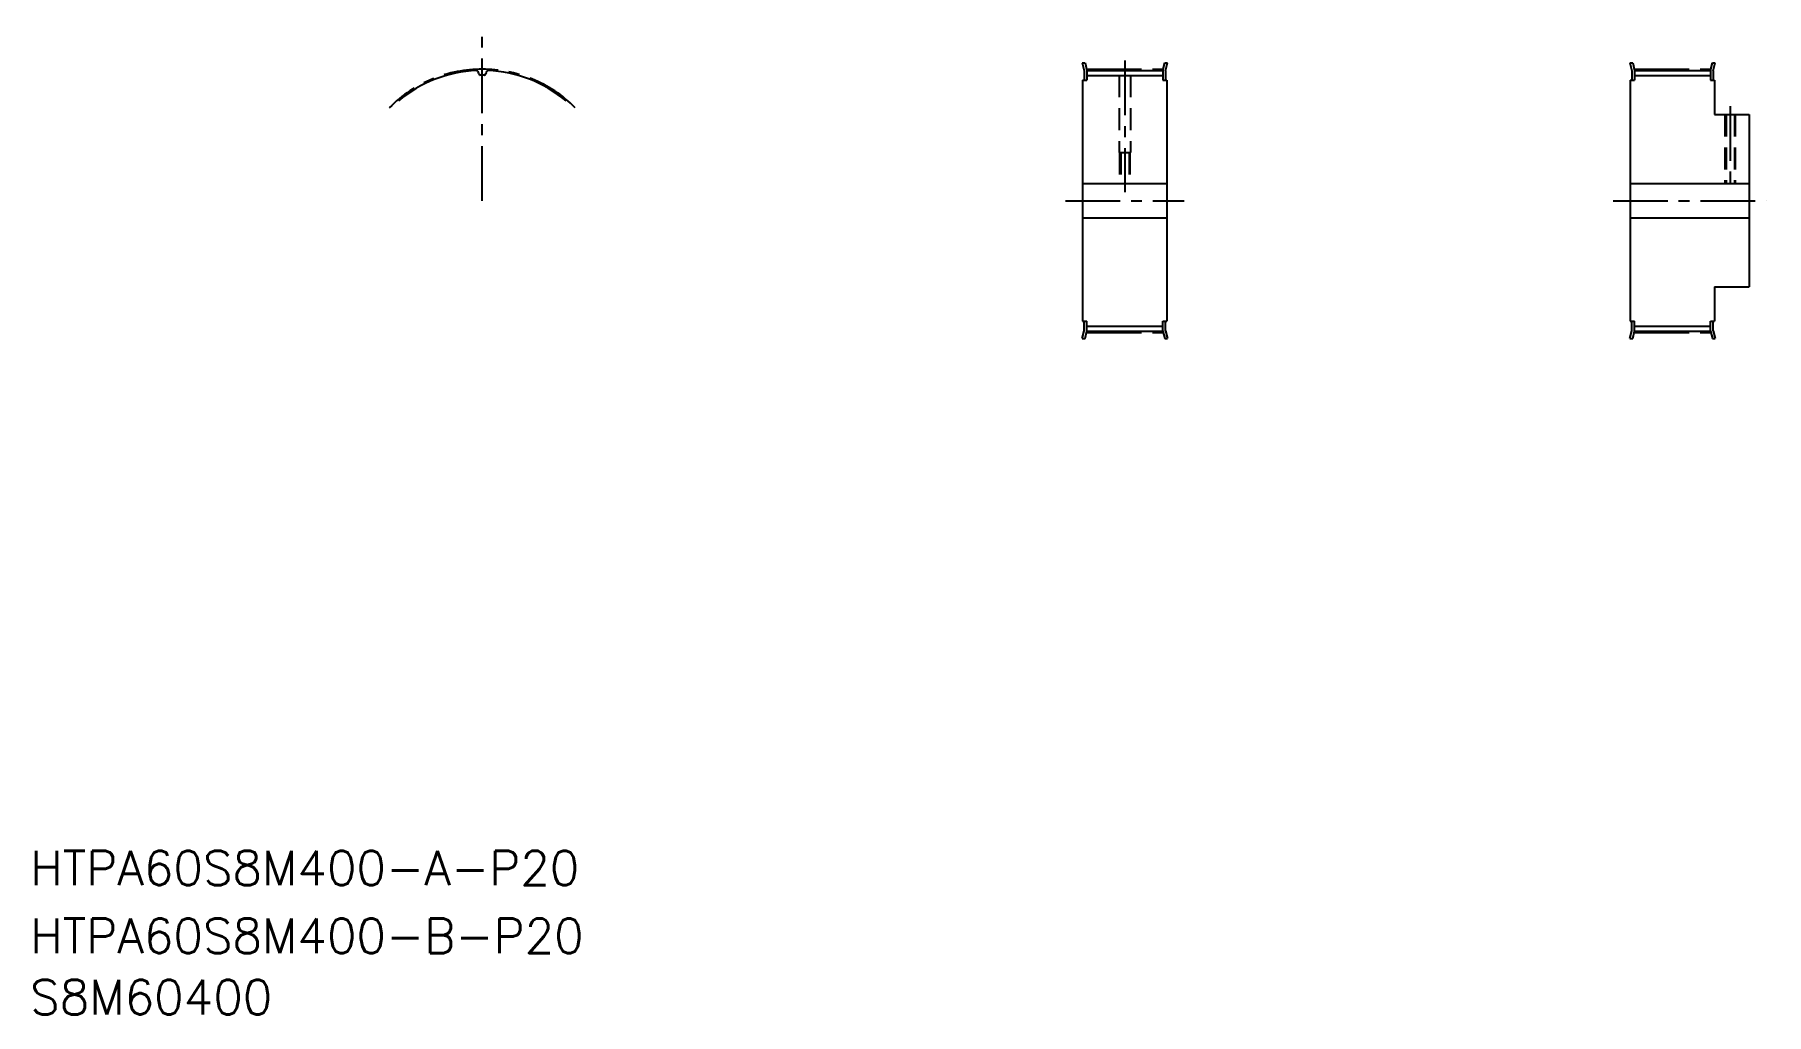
# Model space of a CAD drawing. Extents: x 53 to 1058, y 50 to 619.
import ezdxf

# ---------------------------------------------------------------- set-up
doc = ezdxf.new("R2010")
doc.units = 0
doc.linetypes.add('CENTER', pattern=[50.8, 31.75, -6.35, 6.35, -6.35])
doc.linetypes.add('DASHED', pattern=[19.05, 12.7, -6.35])
doc.layers.get('0').update_dxf_attribs({"linetype": 'CONTINUOUS'})
doc.layers.add('CENTER', color=1, linetype='CENTER')
doc.styles.get("Standard").update_dxf_attribs({"font": 'txt', "bigfont": 'BIGFONT'})

msp = doc.modelspace()

# ---------------------------------------------------------------- linework, layer by layer
at = {"color": 7, "linetype": 'CONTINUOUS'}
for p, q in [((660.8, 602.4), (662.5, 602.4)), ((660.8, 602.4), (662, 597.9)), ((662, 597.9), (662, 592.4)), ((662.5, 602.4), (663.6, 598.1)), ((663.6, 598.1), (663.6, 592.4)), ((663.6, 598.1), (707.6, 598.1)), ((663.6, 595.2), (707.6, 595.2)), ((707.6, 598.1), (708.8, 602.4)), ((707.6, 598.1), (707.6, 592.4)), ((708.8, 602.4), (710.4, 602.4)), ((709.2, 597.9), (710.4, 602.4)), ((709.2, 597.9), (709.2, 592.4)), ((978.8, 602.4), (980.5, 602.4)), ((978.8, 602.4), (980, 597.9)), ((980, 597.9), (980, 592.4)), ((980.5, 602.4), (981.6, 598.1)), ((981.6, 598.1), (981.6, 592.4)), ((981.6, 598.1), (1025.6, 598.1)), ((981.6, 595.2), (1025.6, 595.2)), ((1025.6, 598.1), (1026.8, 602.4)), ((1025.6, 598.1), (1025.6, 592.4)), ((1026.8, 602.4), (1028.4, 602.4)), ((1027.2, 597.9), (1028.4, 602.4)), ((1027.2, 597.9), (1027.2, 592.4)), ((661.1, 592.4), (661.1, 452.4)), ((661.1, 592.4), (663.6, 592.4)), ((707.6, 592.4), (710.1, 592.4)), ((710.1, 592.4), (710.1, 452.4)), ((979.1, 592.4), (979.1, 452.4)), ((979.1, 592.4), (981.6, 592.4)), ((1025.6, 592.4), (1028.1, 592.4)), ((1028.1, 592.4), (1028.1, 572.4)), ((1028.1, 572.4), (1048.1, 572.4)), ((1048.1, 572.4), (1048.1, 472.4)), ((979.1, 557.4), (979.1, 557.4)), ((661.1, 532.4), (710.1, 532.4)), ((979.1, 532.4), (1048.1, 532.4)), ((979.1, 522.4), (979.1, 522.4)), ((661.1, 512.4), (710.1, 512.4)), ((979.1, 512.4), (1048.1, 512.4)), ((1028.1, 472.4), (1048.1, 472.4)), ((1028.1, 472.4), (1028.1, 452.4)), ((660.8, 442.4), (662, 446.9)), ((661.1, 452.4), (663.6, 452.4)), ((662, 446.9), (662, 452.4)), ((662.5, 442.4), (663.6, 446.7)), ((663.6, 446.7), (663.6, 452.4)), ((663.6, 449.5), (707.6, 449.5)), ((663.6, 446.7), (707.6, 446.7)), ((707.6, 452.4), (710.1, 452.4)), ((707.6, 446.7), (707.6, 452.4)), ((707.6, 446.7), (708.8, 442.4)), ((709.2, 446.9), (709.2, 452.4)), ((709.2, 446.9), (710.4, 442.4)), ((978.8, 442.4), (980, 446.9)), ((979.1, 452.4), (981.6, 452.4)), ((980, 446.9), (980, 452.4)), ((980.5, 442.4), (981.6, 446.7)), ((981.6, 446.7), (981.6, 452.4)), ((981.6, 449.5), (1025.6, 449.5)), ((981.6, 446.7), (1025.6, 446.7)), ((1025.6, 452.4), (1028.1, 452.4)), ((1025.6, 446.7), (1025.6, 452.4)), ((1025.6, 446.7), (1026.8, 442.4)), ((1027.2, 446.9), (1027.2, 452.4)), ((1027.2, 446.9), (1028.4, 442.4)), ((660.8, 442.4), (662.5, 442.4)), ((708.8, 442.4), (710.4, 442.4)), ((978.8, 442.4), (980.5, 442.4)), ((1026.8, 442.4), (1028.4, 442.4))]:
    msp.add_line(p, q, dxfattribs=at)
at = {"color": 3, "linetype": 'DASHED'}
for p, q in [((682.4, 595.2), (682.4, 550.4)), ((688.9, 595.2), (688.9, 550.4)), ((1034.1, 572.4), (1034.1, 532.4)), ((1034.7, 572.4), (1034.7, 532.4)), ((1039.6, 572.4), (1039.6, 532.4)), ((1040.1, 572.4), (1040.1, 532.4)), ((682.4, 550.4), (688.9, 550.4)), ((682.6, 550.4), (682.6, 532.4)), ((683.2, 550.4), (683.2, 532.4)), ((688.1, 550.4), (688.1, 532.4)), ((688.6, 550.4), (688.6, 532.4))]:
    msp.add_line(p, q, dxfattribs=at)
at = {"color": 7, "linetype": 'CONTINUOUS'}
for centre, radius, start, end in [((312.5, 522.4), 75.7, 92.5006, 130), ((309.2, 597.3), 0.75, 13.9951, 92.5006), ((315.1, 598.7), 5.3, 193.9951, 218.9708), ((311.3, 595.6), 0.4, 218.9708, 270.9458), ((312.5, 522.4), 72.9, 90, 90.9458), ((312.5, 522.4), 72.9, 89.0542, 90), ((313.7, 595.6), 0.4, 269.0542, 321.0292), ((309.9, 598.7), 5.3, 321.0292, 346.0049), ((315.8, 597.3), 0.75, 87.4994, 166.0049), ((312.5, 522.4), 75.7, 50, 87.4994)]:
    msp.add_arc(centre, radius, start, end, dxfattribs=at)
at = {"layer": 'CENTER', "color": 1, "linetype": 'CENTER'}
for p, q in [((312.5, 522.4), (312.5, 618.9)), ((685.6, 603.8), (685.6, 527.4)), ((663.6, 598.8), (707.6, 598.8)), ((981.6, 598.8), (1025.6, 598.8)), ((1037.1, 577.4), (1037.1, 527.4)), ((651.1, 522.4), (720.1, 522.4)), ((969.1, 522.4), (1058.1, 522.4)), ((663.6, 446), (707.6, 446)), ((981.6, 446), (1025.6, 446))]:
    msp.add_line(p, q, dxfattribs=at)
msp.add_arc((312.5, 522.4), 76.4, 45, 135, dxfattribs=at)

# ---------------------------------------------------------------- texts
at = {"color": 7, "linetype": 'CONTINUOUS'}
for s, p in [('HTPA60S8M400-A-P20', (50, 125)), ('HTPA60S8M400-B-P20', (50, 85.6)), ('S8M60400', (50, 50))]:
    msp.add_text(s, height=20, dxfattribs=at).set_placement(p)

doc.saveas('drawing.dxf')
